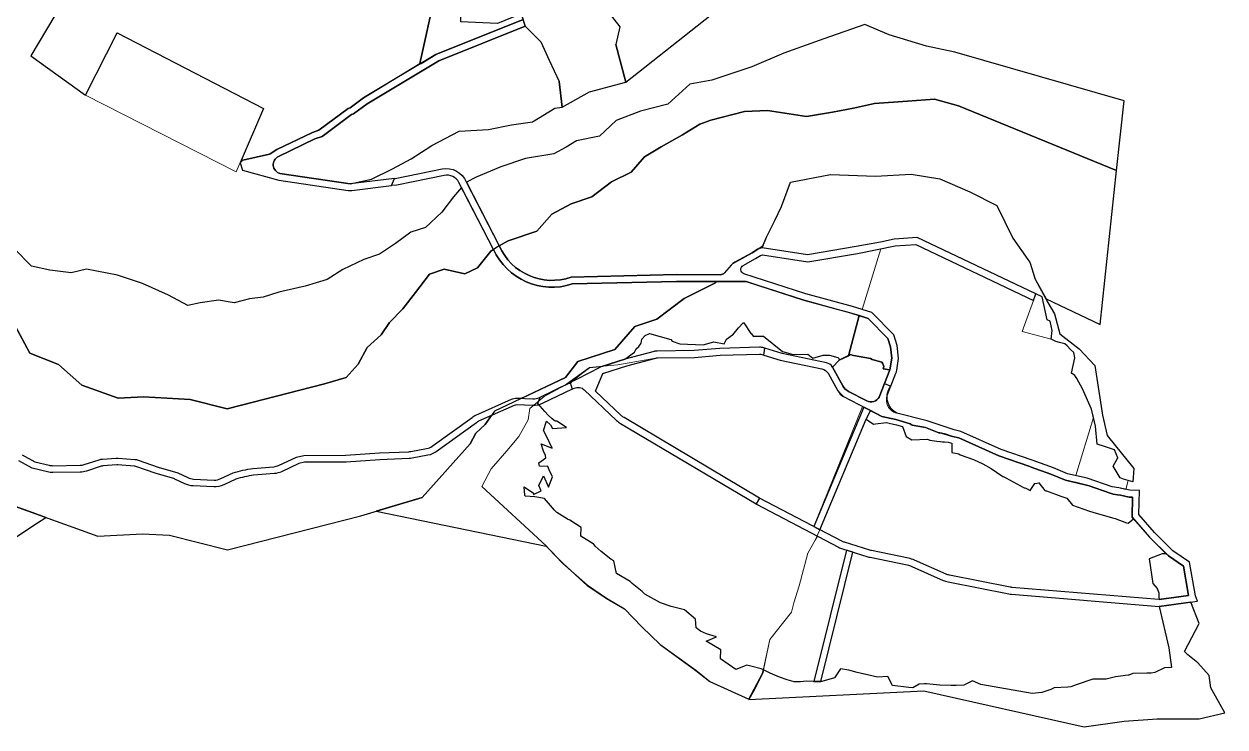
# Model space of a CAD drawing. Header units: millimetres. Extents: x 234550 to 240984, y 469077 to 474234.
# Drawn here: x 240720.6 to 240984.3, y 469232.9 to 469387.1 of the extents above; entities that cross this region are included whole.
import ezdxf

# ---------------------------------------------------------------- set-up
doc = ezdxf.new("R2010")
doc.units = ezdxf.units.MM
for name, color, linetype, lineweight in [('_Proposed institutional precinct_hatch', 150, 'Continuous', 0), ('_proposed OS-2 _hatch', 83, 'Continuous', 0), ('_Proposed religious institution_hatch', 30, 'Continuous', 0), ('_Proposed_footpath hatch', 161, 'Continuous', 30), ('E1', 108, 'Continuous', 30)]:
    doc.layers.add(name, color=color, linetype=linetype, lineweight=lineweight)
doc.layers.add('_Proposed Service-1 hatch', color=210, linetype='Continuous')
doc.layers.add('_proposed UV_2_Hatch', color=53, linetype='Continuous', lineweight=0, true_color=0xf2d64a)
doc.layers.add('water', color=140, linetype='Continuous', lineweight=30, true_color=0x00cdfe)

msp = doc.modelspace()

# ---------------------------------------------------------------- linework, layer by layer
at = {"layer": '_Proposed institutional precinct_hatch'}
msp.add_lwpolyline([(240867.83, 469313.98), (240873.97, 469314.47), (240882.11, 469314.7), (240882.59, 469314.64), (240886.66, 469313.39), (240895.8, 469311.48), (240896.57, 469311.14), (240897.13, 469310.5), (240899.31, 469306.61), (240900.53, 469305.41), (240904.73, 469303.21), (240894.02, 469276.87), (240895.35, 469276.17), (240894.3, 469273.91), (240892.68, 469271.04), (240890.8, 469263.82), (240889.65, 469260.12), (240889.12, 469258.1), (240884.33, 469252.09), (240882.76, 469244.62), (240880.67, 469240.6), (240879.73, 469238.98), (240879.71, 469238.94), (240871.17, 469242.86), (240868.11, 469245.34), (240860.25, 469251), (240856.28, 469254.85), (240856.25, 469254.88), (240852.42, 469258.8), (240848.45, 469261.12), (240844.3, 469263.99), (240838.86, 469268.77), (240835.72, 469272.07), (240835.23, 469272.6), (240821.1, 469285.64), (240823.17, 469289.55), (240826.59, 469293.49), (240829.25, 469296.64), (240831.3, 469300.25), (240831.66, 469302.74), (240834.77, 469305.4), (240839.27, 469307.78), (240844.75, 469311.77), (240851, 469312.33), (240859.66, 469313.88)], close=True, dxfattribs=at)
at = {"layer": '_proposed OS-2 _hatch'}
for points in [[(240908.72, 469337.82), (240903.6, 469336.81), (240892.68, 469334.95), (240882.76, 469336.46), (240882.27, 469336.33), (240881.21, 469335.67), (240878.5, 469334.17, 0.656262), (240878.68, 469332.35), (240892.26, 469327.94), (240902.49, 469325.17), (240904.64, 469324.51)], [(240909.33, 469312.23), (240909.15, 469312.59), (240908.95, 469312.9), (240906.83, 469313.54), (240906.47, 469313.73), (240902.72, 469314.37), (240902.42, 469314.49), (240902.08, 469314.59), (240899.58, 469313.39), (240898.11, 469311.83), (240900.4, 469307.73, 0.145554), (240901.62, 469306.53), (240905.64, 469304.43, 0.417048), (240908.35, 469305.29), (240910.71, 469311.22), (240909.24, 469311.46), (240909.38, 469311.95)], [(240901.16, 469271.71), (240900.29, 469271.98, -0.045254), (240899.45, 469272.33), (240894.79, 469274.78), (240894.3, 469273.91), (240892.68, 469271.04), (240890.8, 469263.82), (240889.65, 469260.12), (240889.12, 469258.1), (240884.33, 469252.09), (240882.93, 469245.39), (240884.43, 469244.7), (240886.46, 469243.83), (240888.19, 469243.2), (240888.69, 469243.09), (240889.67, 469242.81), (240891.08, 469242.76), (240892.42, 469242.97), (240893.85, 469242.86), (240894.01, 469242.86)]]:
    msp.add_lwpolyline(points, format="xyb", close=True, dxfattribs=at)
for points in [[(240944.16, 469327.24), (240942.75, 469327.91), (240942.24, 469326.49), (240939.78, 469319.63), (240946.17, 469318.01), (240946.35, 469319.89), (240945.9, 469321.95), (240945.25, 469322.25)], [(240960.81, 469291.94), (240960.04, 469293.69), (240957.87, 469294.45), (240956.23, 469294.96), (240955.9, 469298.9), (240955.44, 469300.77), (240951.58, 469288.03), (240954.01, 469287.48), (240959.57, 469285.61), (240960.97, 469285.34), (240962.56, 469285.01), (240963.05, 469286.97), (240962.02, 469287.27), (240961.28, 469287.58), (240959.78, 469290.15)]]:
    msp.add_lwpolyline(points, close=True, dxfattribs=at)
msp.add_lwpolyline([(240887.15, 469315.24), (240882.98, 469318.66), (240880.73, 469318.61), (240880.31, 469319.15), (240880.18, 469319.24), (240878.67, 469321.54), (240878.52, 469321.54), (240877.49, 469320.49), (240876.2, 469318.91), (240876.12, 469318.9), (240874.84, 469317.98), (240874.32, 469316.93), (240872.09, 469317.4), (240869.69, 469316.74), (240864.56, 469316.99), (240862.91, 469317.56), (240862.59, 469317.92), (240857.92, 469319.2), (240857.01, 469318.79), (240856.25, 469317.98), (240856.08, 469317.09), (240855.56, 469316.39), (240854.99, 469315.89), (240854.61, 469315.1), (240852.54, 469313.6), (240858.92, 469315.28, -0.061095), (240859.64, 469315.38), (240867.76, 469315.48), (240873.35, 469315.96), (240882.07, 469316.2), (240883.23, 469316.01), (240887.04, 469314.85), (240896.77, 469312.81, -0.217094), (240898.11, 469311.83), (240899.58, 469313.39), (240899.48, 469313.76), (240899.26, 469313.94), (240897.47, 469314.45), (240896.09, 469314.5), (240893.79, 469313.83), (240892.69, 469314.7), (240889.46, 469314.65), (240887.15, 469315.24)], format="xyb", dxfattribs=at)
at = {"layer": '_Proposed religious institution_hatch'}
msp.add_lwpolyline([(240960.81, 469291.94), (240960.04, 469293.69), (240957.87, 469294.45), (240956.23, 469294.96), (240955.9, 469298.9), (240955.44, 469300.77), (240951.58, 469288.03), (240954.01, 469287.48), (240959.57, 469285.61), (240960.97, 469285.34), (240962.56, 469285.01), (240963.05, 469286.97), (240962.02, 469287.27), (240961.28, 469287.58), (240959.78, 469290.15)], close=True, dxfattribs=at)
at = {"layer": '_Proposed Service-1 hatch'}
for points in [[(240830.17, 469388.1), (240829.75, 469389.38), (240824.58, 469387.27), (240816.49, 469387.62, 0.374786), (240811.71, 469393.9), (240810.91, 469394.07), (240807.46, 469378.51), (240807.77, 469378.51), (240810.99, 469380.44)], [(240909.33, 469312.23), (240909.15, 469312.59), (240908.95, 469312.9), (240906.83, 469313.54), (240906.47, 469313.73), (240902.72, 469314.37), (240902.42, 469314.49), (240902.08, 469314.59), (240899.58, 469313.39), (240898.11, 469311.83), (240900.4, 469307.73, 0.145554), (240901.62, 469306.53), (240905.64, 469304.43, 0.417048), (240908.35, 469305.29), (240910.71, 469311.22), (240909.24, 469311.46), (240909.38, 469311.95)]]:
    msp.add_lwpolyline(points, format="xyb", close=True, dxfattribs=at)
at = {"layer": '_proposed UV_2_Hatch'}
msp.add_lwpolyline([(240741, 469385.19), (240734.05, 469371.53), (240767.18, 469354.67), (240773.16, 469368.57)], close=True, dxfattribs=at)
for points in [[(240947.95, 469317.22), (240947.17, 469317.44), (240946.17, 469318.01), (240939.78, 469319.63), (240942.24, 469326.49), (240916.42, 469338.78), (240911.85, 469338.44), (240908.72, 469337.82), (240904.64, 469324.51), (240906.79, 469323.85), (240911.58, 469318.9), (240912.3, 469316.61), (240912.63, 469313.74), (240912.22, 469311.15, -0.055313), (240912.05, 469310.51), (240910.16, 469305.77, 0.455052), (240912.22, 469301.75), (240918.94, 469300.09), (240922.4, 469298.86), (240924.87, 469298.08), (240926.32, 469297.73), (240935.19, 469293.8), (240941.95, 469291.44), (240946.62, 469289.75), (240949.72, 469288.44), (240951.58, 469288.03), (240955.44, 469300.77), (240954.98, 469302.64), (240953, 469307.06), (240951.81, 469309.35), (240951.34, 469310.04), (240950.58, 469310.52), (240951.36, 469313.92), (240951.11, 469315.05), (240950.36, 469315.7), (240949.62, 469316.53), (240949.11, 469316.93)], [(240964.24, 469278.55), (240963.02, 469277.58), (240962.7, 469277.66), (240960.17, 469278.6), (240959.62, 469278.78), (240955.29, 469280.01), (240954.58, 469280.26), (240950.85, 469281.56), (240949.59, 469283.07), (240948.28, 469283.54), (240944.88, 469284.76), (240944.76, 469284.79), (240943.4, 469286.47), (240942.58, 469286.34), (240941.49, 469284.77), (240940.61, 469285.28), (240940.37, 469285.36), (240940.22, 469285.39), (240936.19, 469287.59), (240935.64, 469287.82), (240935.31, 469288.01), (240932.97, 469289.57), (240931.16, 469290.65), (240929.05, 469291.57), (240926.15, 469292.57), (240925.84, 469292.8), (240924.31, 469293.08), (240924.34, 469295.14), (240924.04, 469295.21), (240923.5, 469295.38), (240921, 469295.57), (240919.47, 469295.83), (240918.99, 469296.02), (240915.52, 469295.89), (240914.28, 469296.65), (240913.46, 469298.79), (240912.15, 469299.19), (240910.58, 469299.58), (240909.98, 469299.71), (240907.54, 469299.4), (240907.12, 469299.34), (240905.5, 469300.46), (240895.35, 469276.17), (240900.15, 469273.66, 0.045254), (240900.73, 469273.41), (240906.33, 469271.67, 0.024966), (240906.67, 469271.58), (240914.81, 469269.91, -0.053734), (240916.14, 469269.49), (240923.05, 469266.43), (240923.79, 469266.19), (240937.14, 469263.58, 0.027642), (240937.52, 469263.52), (240969.81, 469260.84), (240969.89, 469260.85), (240969.81, 469261.46), (240969.75, 469262.3), (240969.39, 469263.27), (240968.5, 469264.38), (240967.67, 469269.76), (240970.5, 469270.91), (240970.78, 469270.88), (240971.42, 469270.89), (240967.74, 469274.57)], [(240969.84, 469259.33), (240937.4, 469262.03, -0.027642), (240936.85, 469262.1), (240923.5, 469264.72, -0.055968), (240922.44, 469265.05), (240915.53, 469268.12, 0.053734), (240914.51, 469268.44), (240906.37, 469270.11, -0.024966), (240905.89, 469270.24), (240902.6, 469271.26), (240895.56, 469242.89), (240895.76, 469242.89), (240898.59, 469243.7), (240899.85, 469245.62), (240901.68, 469245.33), (240903.53, 469244.86), (240908.02, 469243.82), (240910.29, 469243.98), (240911.32, 469241.98), (240914.9, 469241.53), (240915.76, 469241.46), (240917.12, 469242.27), (240918.73, 469242.33), (240921.66, 469242.09), (240924.16, 469242.01), (240925.25, 469241.96), (240926.97, 469242.08), (240928.87, 469243.02), (240930.67, 469242.19), (240941.99, 469240.21), (240944.07, 469240.45), (240946.09, 469241.1), (240946.83, 469241.47), (240949.81, 469241.61), (240950.45, 469241.7), (240955.27, 469243.35), (240955.66, 469243.39), (240958.18, 469243.4), (240960.28, 469243.85), (240963.05, 469244.22), (240963.21, 469244.25), (240964.04, 469244.64), (240967.15, 469244.66), (240968.12, 469244.7), (240968.87, 469244.83), (240970.99, 469245.84), (240972.57, 469245.95), (240971.99, 469250.24)]]:
    msp.add_lwpolyline(points, format="xyb", close=True, dxfattribs=at)
at = {"layer": '_Proposed_footpath hatch'}
msp.add_line((240924.87, 469298.08), (240922.4, 469298.86), dxfattribs=at)
for points in [[(240792.45, 469367.27), (240792.89, 469367.41), (240795.93, 469369.66), (240811.66, 469379.09), (240830.65, 469386.68), (240830.17, 469388.1), (240810.99, 469380.44), (240795.1, 469370.91), (240792.2, 469368.76), (240791.76, 469368.63), (240785.34, 469363.84), (240783.89, 469363.37), (240776.1, 469359.57), (240774.59, 469358.63), (240774.49, 469358.6), (240768.62, 469357.24), (240768.03, 469356.65), (240768.55, 469355.05), (240776.56, 469352.86), (240791.72, 469350.61, 0.06733), (240792.53, 469350.6), (240801.28, 469351.67), (240801.9, 469353.25), (240792.21, 469352.05), (240776.78, 469354.34, -0.69137), (240776.43, 469358.07), (240784.46, 469361.98), (240786.04, 469362.49)], [(240801.9, 469353.25), (240802.06, 469353.27), (240812.38, 469355.35, -0.001248), (240812.39, 469355.36, -0.358699), (240817.69, 469352.5), (240824.95, 469338.46), (240823.66, 469337.69), (240816.08, 469352.35, 0.334924), (240812.82, 469353.91), (240802.43, 469351.81), (240801.28, 469351.67)]]:
    msp.add_lwpolyline(points, format="xyb", close=True, dxfattribs=at)
for points in [[(240823.66, 469337.69, 0.384401), (240840.98, 469330.1), (240863.88, 469330.66), (240873.55, 469330.63, -0.012683), (240879.17, 469330.61), (240891.83, 469326.51), (240902.07, 469323.73), (240905.98, 469322.53), (240910.25, 469318.11), (240910.83, 469316.29), (240911.12, 469313.78), (240910.71, 469311.22), (240909.53, 469308.25), (240910.92, 469307.7), (240912.05, 469310.51, 0.055313), (240912.22, 469311.15), (240912.63, 469313.74), (240912.3, 469316.61), (240911.58, 469318.9), (240906.79, 469323.85), (240902.49, 469325.17), (240892.26, 469327.94), (240878.68, 469332.35, -0.656262), (240878.5, 469334.17), (240881.21, 469335.67), (240882.27, 469336.33), (240882.76, 469336.46), (240892.68, 469334.95), (240903.6, 469336.81), (240911.85, 469338.44), (240916.42, 469338.78), (240942.24, 469326.49), (240942.75, 469327.91), (240916.71, 469340.3), (240911.65, 469339.93), (240908.66, 469339.27), (240903.33, 469338.29), (240892.66, 469336.47), (240882.69, 469337.99), (240881.67, 469337.73), (240880.45, 469336.96), (240876.67, 469334.87, 0.085601), (240875.87, 469334.23), (240874.31, 469332.46, -0.215651), (240873.56, 469332.13), (240863.86, 469332.16), (240840.72, 469331.6, -0.393272), (240824.95, 469338.46)], [(240882.12, 469283.11), (240852.33, 469300.77, -0.05594), (240851.71, 469301.24), (240846.05, 469306.6, 0.515428), (240846.05, 469306.6), (240847.69, 469310.45, -0.042031), (240847.93, 469310.54), (240852.96, 469312.16), (240859.3, 469313.83, -0.061095), (240859.66, 469313.88), (240867.83, 469313.98), (240873.44, 469314.46), (240882.11, 469314.7, -0.08115), (240882.59, 469314.64), (240883.07, 469314.49), (240883.23, 469316.01), (240883.02, 469316.07, 0.08115), (240882.07, 469316.2), (240873.35, 469315.96), (240867.76, 469315.48), (240859.64, 469315.38, 0.061095), (240858.92, 469315.28), (240852.54, 469313.6), (240847.47, 469311.97, 0.042031), (240847, 469311.78), (240841.91, 469309.13), (240840.54, 469308.47), (240840.95, 469307), (240841.37, 469307.2, -0.311454), (240843.61, 469306.85), (240850.68, 469300.15, 0.05594), (240851.57, 469299.48), (240881.36, 469281.82)], [(240909.53, 469308.25), (240908.35, 469305.29, -0.417048), (240905.64, 469304.43), (240901.62, 469306.53, -0.145554), (240900.4, 469307.73), (240898.11, 469311.83, 0.217094), (240896.77, 469312.81), (240887.04, 469314.85), (240883.23, 469316.01)], [(240883.07, 469314.49), (240886.66, 469313.39), (240895.8, 469311.48, -0.217094), (240897.13, 469310.5), (240899.31, 469306.61, 0.145554), (240900.53, 469305.41), (240908.93, 469301.01), (240912.06, 469300.32), (240915.18, 469299.37), (240915.62, 469299.11), (240918.54, 469298.63), (240921.49, 469297.45), (240922.09, 469297.38), (240924.47, 469296.63), (240925.84, 469296.3), (240934.64, 469292.4), (240941.45, 469290.03), (240941.73, 469289.91), (240946.07, 469288.35), (240949.27, 469287.01), (240953.63, 469286.03), (240954.46, 469285.78), (240959.12, 469284.18), (240959.77, 469283.99), (240960.71, 469283.86), (240961.34, 469283.72), (240963.26, 469283.34), (240964, 469283.32), (240963.9, 469278.93), (240967.74, 469274.57), (240971.89, 469270.41), (240975.17, 469268.17), (240976.32, 469261.71), (240969.81, 469260.84), (240937.52, 469263.52, -0.027642), (240937.14, 469263.58), (240923.79, 469266.19, -0.055968), (240923.05, 469266.43), (240916.14, 469269.49, 0.053734), (240914.81, 469269.91), (240906.67, 469271.58, -0.024966), (240906.33, 469271.67), (240900.73, 469273.41, -0.045254), (240900.15, 469273.66), (240882.12, 469283.11), (240881.36, 469281.82), (240881.39, 469281.8), (240899.45, 469272.33, 0.045254), (240900.29, 469271.98), (240905.89, 469270.24, 0.024966), (240906.37, 469270.11), (240914.51, 469268.44, -0.053734), (240915.53, 469268.12), (240922.44, 469265.05, 0.055968), (240923.5, 469264.72), (240936.85, 469262.1, 0.027642), (240937.4, 469262.03), (240969.84, 469259.33), (240978.3, 469260.47), (240977.86, 469261.64), (240976.54, 469269.05), (240972.85, 469271.57), (240968.84, 469275.59), (240965.42, 469279.48), (240965.54, 469284.79), (240963.42, 469284.83), (240960.97, 469285.34), (240959.57, 469285.61), (240954.01, 469287.48), (240949.72, 469288.44), (240946.62, 469289.75), (240941.95, 469291.44), (240935.19, 469293.8), (240926.32, 469297.73), (240924.87, 469298.08), (240922.4, 469298.86), (240918.94, 469300.09), (240912.22, 469301.75, -0.455052), (240910.92, 469307.7)], [(240720.19, 469292.6), (240722.91, 469291.1), (240726.08, 469290.31, 0.064266), (240726.84, 469290.22), (240732.91, 469290.3, 0.103182), (240733.8, 469290.45), (240737.08, 469291.52, -0.061945), (240737.8, 469291.67), (240740.83, 469291.88, -0.03613), (240741.26, 469291.87), (240744.87, 469291.6, -0.062407), (240745.6, 469291.45), (240750.02, 469289.9), (240753.83, 469288.83, -0.04596), (240754.35, 469288.65), (240756.57, 469287.6, 0.122591), (240757.77, 469287.29), (240762.31, 469287.07, 0.127463), (240763.78, 469287.38), (240766.51, 469288.64, -0.051601), (240770.84, 469289.6), (240775.44, 469289.99, 0.088819), (240776.46, 469290.26), (240780.4, 469292.11), (240782.01, 469292.49), (240791.22, 469292.5), (240798.63, 469293.04), (240805.08, 469293.28, 0.036467), (240805.52, 469293.33), (240808.99, 469293.97, 0.11016), (240810.19, 469294.49), (240818.96, 469300.77, -0.083913), (240819.79, 469301.33), (240827.61, 469304.8, -0.09575), (240828.72, 469305.06), (240832.3, 469304.9, 0.124154), (240833.74, 469305.19), (240840.54, 469308.47), (240840.95, 469307), (240834.39, 469303.84, -0.124154), (240832.23, 469303.4), (240828.72, 469303.56, 0.087228), (240828.22, 469303.43), (240820.4, 469299.96, 0.097627), (240819.92, 469299.62), (240811.06, 469293.27, -0.11016), (240809.26, 469292.5), (240805.79, 469291.86, -0.036467), (240805.14, 469291.78), (240798.72, 469291.54), (240791.28, 469291), (240782.18, 469290.99), (240780.9, 469290.69), (240777.09, 469288.9, -0.088819), (240775.56, 469288.49), (240770.99, 469288.11, 0.050299), (240767.07, 469287.24), (240764.42, 469286.02, -0.126207), (240762.23, 469285.57), (240757.72, 469285.79, -0.117518), (240755.89, 469286.26), (240753.71, 469287.29, 0.047678), (240753.44, 469287.38), (240749.56, 469288.47), (240745.11, 469290.04, 0.060916), (240744.75, 469290.11), (240741.15, 469290.38, 0.03613), (240740.93, 469290.38), (240737.91, 469290.17, 0.061945), (240737.54, 469290.1), (240734.3, 469289.04, -0.096972), (240732.89, 469288.8), (240726.86, 469288.72, -0.064369), (240725.71, 469288.85), (240722.35, 469289.69), (240719.43, 469291.31)]]:
    msp.add_lwpolyline(points, format="xyb", dxfattribs=at)
for points in [[(240905.5, 469300.46), (240906.47, 469302.3), (240904.97, 469303.09), (240894.02, 469276.87), (240895.35, 469276.17)], [(240902.6, 469271.26), (240901.16, 469271.71), (240894.01, 469242.86), (240895.56, 469242.89)]]:
    msp.add_lwpolyline(points, close=True, dxfattribs=at)
at = {"layer": 'E1'}
msp.add_line((240791.76, 469368.63), (240792.2, 469368.76), dxfattribs=at)
for points in [[(240883.3, 469406.75), (240882.24, 469407.91), (240857.75, 469430.63), (240861.96, 469413.81), (240850.3, 469407.25), (240850.24, 469406.91), (240849.71, 469400.51), (240848.33, 469393.95), (240848.56, 469392.12), (240848.75, 469389.91), (240851.4, 469386.53), (240850.54, 469382.66), (240852.71, 469374.41), (240874.36, 469391.42), (240883.9, 469392.62), (240886.14, 469398.64)], [(240886.94, 469347.09), (240888.92, 469352.41), (240897.69, 469354.11), (240907.53, 469353.74), (240915.42, 469354.21), (240921.67, 469353.14), (240928.24, 469350.35), (240934.17, 469347.29), (240937.71, 469340.16), (240941.03, 469335.47), (240941.47, 469334.85), (240942.65, 469331.16), (240945.44, 469326.06), (240946.84, 469323.52), (240948.07, 469319.17), (240952.27, 469315.86), (240955.7, 469312.23), (240957.39, 469301.27), (240958.45, 469296.82), (240961.8, 469292.68), (240962.44, 469291.9), (240964.29, 469289.63), (240964.08, 469286.67), (240962.02, 469287.27), (240961.28, 469287.58), (240959.78, 469290.15), (240960.81, 469291.94), (240960.04, 469293.69), (240957.87, 469294.45), (240956.23, 469294.96), (240955.9, 469298.9), (240954.98, 469302.64), (240953, 469307.06), (240951.81, 469309.35), (240951.34, 469310.04), (240950.58, 469310.52), (240951.36, 469313.92), (240951.11, 469315.05), (240950.36, 469315.7), (240949.62, 469316.53), (240949.11, 469316.93), (240947.95, 469317.22), (240947.17, 469317.44), (240946.17, 469318.01), (240946.35, 469319.89), (240945.9, 469321.95), (240945.25, 469322.25), (240944.16, 469327.24), (240916.71, 469340.3), (240911.65, 469339.93), (240908.66, 469339.27), (240903.33, 469338.29), (240892.66, 469336.47), (240882.65, 469337.99), (240883.6, 469340.35), (240885.43, 469344.03)], [(240879.73, 469238.98), (240882.76, 469244.62), (240882.93, 469245.39), (240882.42, 469245.63), (240880.17, 469246.25), (240879.32, 469246.48), (240876.86, 469245.5), (240873.52, 469247.84), (240873.56, 469249.83), (240871.97, 469250.78), (240870.39, 469251.72), (240872.61, 469252.65), (240870.44, 469253.33), (240869.15, 469253.91), (240868.14, 469254.63), (240868.03, 469256.51), (240865.59, 469258.56), (240862.69, 469259.33), (240860.31, 469260.1), (240856.9, 469262.06), (240856.48, 469262.5), (240856.33, 469262.61), (240854.14, 469264.38), (240853.67, 469264.81), (240850.68, 469266.55), (240850.08, 469269.32), (240849.4, 469269.71), (240847.32, 469271.36), (240845.99, 469272.58), (240845.68, 469272.98), (240845.57, 469273.08), (240842.84, 469274.78), (240842.92, 469276.67), (240840.44, 469278.28), (240839.93, 469278.5), (240837.58, 469279.97), (240837.1, 469280.49), (240835.75, 469281.99), (240834.87, 469283.05), (240832.74, 469283.38), (240832.72, 469283.4), (240830.65, 469283.56), (240830.56, 469283.77), (240830.43, 469285.61), (240832.46, 469284.19), (240832.48, 469283.92), (240834.13, 469284.68), (240833.62, 469285.86), (240834.68, 469287.97), (240835.75, 469285.5), (240836.63, 469287.78), (240835.93, 469289.3), (240835.61, 469290.03), (240833.78, 469290.09), (240833.59, 469290.83), (240835.15, 469291.92), (240835.06, 469292.46), (240834.62, 469293.38), (240834.17, 469295), (240836.55, 469294.04), (240835.29, 469296.7), (240834.66, 469297.92), (240835.31, 469299.97), (240836.17, 469299.21), (240836.65, 469298.39), (240839.7, 469298.63), (240837.56, 469299.96), (240837.22, 469299.98), (240836.56, 469300.5), (240835.66, 469301.34), (240834.96, 469302.13), (240833.43, 469303.88), (240833.92, 469305.28), (240840.3, 469308.31), (240840.43, 469308.35), (240841.73, 469309.4), (240843.03, 469310.46), (240844.75, 469311.77), (240847.66, 469312.03), (240849.17, 469312.52), (240851.37, 469313.26), (240852.54, 469313.6), (240854.61, 469315.1), (240854.99, 469315.89), (240855.56, 469316.39), (240856.08, 469317.09), (240856.25, 469317.98), (240857.01, 469318.79), (240857.92, 469319.2), (240862.59, 469317.92), (240862.91, 469317.56), (240864.56, 469316.99), (240869.69, 469316.74), (240872.09, 469317.4), (240874.32, 469316.93), (240874.84, 469317.98), (240876.12, 469318.9), (240876.2, 469318.91), (240877.49, 469320.49), (240878.52, 469321.54), (240878.67, 469321.54), (240880.18, 469319.24), (240880.31, 469319.15), (240880.73, 469318.61), (240882.98, 469318.66), (240887.15, 469315.24), (240889.46, 469314.65), (240892.69, 469314.7), (240893.79, 469313.83), (240896.09, 469314.5), (240897.47, 469314.45), (240899.26, 469313.94), (240899.48, 469313.76), (240899.58, 469313.39), (240901.6, 469314.36), (240903.95, 469323.15), (240901.91, 469323.78), (240898.9, 469324.59), (240891.83, 469326.51), (240883.59, 469329.18), (240881.82, 469329.75), (240879.17, 469330.61), (240872.68, 469330.63), (240872.45, 469330.37), (240865.52, 469326.93), (240859.55, 469322.36), (240854.7, 469320.74), (240850.29, 469315.75), (240842.21, 469313.08), (240839.46, 469309.54), (240823.87, 469302.18), (240821.87, 469299.24), (240819.82, 469297.35), (240818.51, 469294.99), (240807.98, 469283.21), (240797.93, 469280.24), (240835.22, 469272.59), (240838.9, 469268.82), (240844.26, 469263.94), (240848.43, 469261.17), (240852.41, 469258.84), (240856.28, 469254.84), (240860.25, 469250.96), (240868.1, 469245.31), (240871.18, 469242.87)], [(240910.25, 469318.11), (240905.98, 469322.53), (240903.95, 469323.15), (240901.6, 469314.36), (240902.08, 469314.59), (240902.42, 469314.49), (240902.72, 469314.37), (240906.47, 469313.73), (240906.83, 469313.54), (240908.95, 469312.9), (240909.15, 469312.59), (240909.33, 469312.23), (240909.38, 469311.95), (240909.24, 469311.46), (240910.71, 469311.22), (240911.12, 469313.78), (240910.83, 469316.29)], [(240954.46, 469285.78), (240953.63, 469286.03), (240951.55, 469286.5), (240951.55, 469286.5), (240951.51, 469286.51), (240949.27, 469287.01), (240946.07, 469288.35), (240941.73, 469289.91), (240941.45, 469290.03), (240934.64, 469292.4), (240925.84, 469296.3), (240924.47, 469296.63), (240922.97, 469297.1), (240922.09, 469297.38), (240921.72, 469297.41), (240921.49, 469297.45), (240918.54, 469298.63), (240915.62, 469299.11), (240915.18, 469299.37), (240912.06, 469300.32), (240908.93, 469301.01), (240906.47, 469302.3), (240905.5, 469300.46), (240907.12, 469299.34), (240907.54, 469299.4), (240909.98, 469299.71), (240910.58, 469299.58), (240912.15, 469299.19), (240913.46, 469298.79), (240914.28, 469296.65), (240915.52, 469295.89), (240918.99, 469296.02), (240919.47, 469295.83), (240921, 469295.57), (240922.3, 469295.47), (240923.5, 469295.38), (240924.04, 469295.21), (240924.34, 469295.14), (240924.31, 469293.08), (240925.84, 469292.8), (240926.15, 469292.57), (240929.05, 469291.57), (240931.16, 469290.65), (240932.97, 469289.57), (240935.31, 469288.01), (240935.53, 469287.88), (240935.92, 469287.7), (240936.19, 469287.59), (240940.22, 469285.39), (240940.37, 469285.36), (240940.61, 469285.28), (240941.49, 469284.77), (240942.58, 469286.34), (240943.4, 469286.47), (240944.76, 469284.79), (240944.99, 469284.73), (240945.08, 469284.69), (240948.28, 469283.54), (240949.59, 469283.07), (240950.85, 469281.56), (240954.58, 469280.26), (240955.29, 469280.01), (240959.62, 469278.78), (240960.17, 469278.6), (240962.7, 469277.66), (240963.02, 469277.58), (240964.24, 469278.55), (240963.9, 469278.93), (240964, 469283.32), (240963.26, 469283.34), (240961.34, 469283.72), (240960.71, 469283.86), (240959.77, 469283.99), (240959.12, 469284.18)], [(240954.46, 469285.78), (240953.63, 469286.03), (240949.27, 469287.01), (240946.07, 469288.35), (240941.73, 469289.91), (240941.45, 469290.03), (240934.64, 469292.4), (240925.84, 469296.3), (240924.47, 469296.63), (240922.09, 469297.38), (240921.72, 469297.41), (240921.49, 469297.45), (240918.54, 469298.63), (240915.62, 469299.11), (240915.18, 469299.37), (240912.06, 469300.32), (240908.93, 469301.01), (240906.47, 469302.3), (240905.5, 469300.46), (240907.12, 469299.34), (240907.54, 469299.4), (240909.98, 469299.71), (240910.58, 469299.58), (240912.15, 469299.19), (240913.46, 469298.79), (240914.28, 469296.65), (240915.52, 469295.89), (240918.99, 469296.02), (240919.47, 469295.83), (240921, 469295.57), (240923.5, 469295.38), (240924.04, 469295.21), (240924.34, 469295.14), (240924.31, 469293.08), (240925.84, 469292.8), (240926.15, 469292.57), (240929.05, 469291.57), (240931.16, 469290.65), (240932.97, 469289.57), (240935.31, 469288.01), (240935.53, 469287.88), (240935.92, 469287.7), (240936.19, 469287.59), (240940.22, 469285.39), (240940.37, 469285.36), (240940.61, 469285.28), (240941.49, 469284.77), (240942.58, 469286.34), (240943.4, 469286.47), (240944.76, 469284.79), (240944.99, 469284.73), (240945.08, 469284.69), (240948.28, 469283.54), (240949.59, 469283.07), (240950.85, 469281.56), (240954.58, 469280.26), (240955.29, 469280.01), (240959.62, 469278.78), (240960.17, 469278.6), (240962.7, 469277.66), (240963.02, 469277.58), (240964.24, 469278.55), (240963.9, 469278.93), (240964, 469283.32), (240963.26, 469283.34), (240961.34, 469283.72), (240960.71, 469283.86), (240959.77, 469283.99), (240959.12, 469284.18)], [(240975.17, 469268.17), (240971.89, 469270.41), (240971.42, 469270.89), (240970.78, 469270.88), (240970.5, 469270.91), (240967.67, 469269.76), (240968.5, 469264.38), (240969.39, 469263.27), (240969.75, 469262.3), (240969.81, 469261.46), (240969.89, 469260.85), (240976.32, 469261.72)], [(240981.18, 469241.47), (240980.86, 469244.21), (240978.34, 469246.93), (240976.16, 469248.75), (240975.39, 469249.43), (240978.61, 469255.6), (240976.79, 469260.26), (240969.84, 469259.33), (240971.99, 469250.24), (240972.57, 469245.95), (240970.99, 469245.84), (240968.87, 469244.83), (240968.12, 469244.7), (240967.95, 469244.7), (240967.15, 469244.66), (240964.04, 469244.64), (240963.21, 469244.25), (240963.05, 469244.22), (240960.28, 469243.85), (240958.18, 469243.4), (240955.66, 469243.39), (240955.27, 469243.35), (240951.64, 469242.11), (240950.45, 469241.7), (240949.81, 469241.61), (240946.83, 469241.47), (240946.09, 469241.1), (240944.07, 469240.45), (240941.99, 469240.21), (240930.67, 469242.19), (240928.87, 469243.02), (240926.97, 469242.08), (240925.25, 469241.96), (240924.16, 469242.01), (240921.66, 469242.09), (240918.73, 469242.33), (240918.3, 469242.32), (240917.12, 469242.27), (240915.76, 469241.46), (240914.9, 469241.53), (240911.32, 469241.98), (240910.29, 469243.98), (240908.02, 469243.82), (240905.77, 469244.34), (240903.53, 469244.86), (240901.68, 469245.33), (240899.85, 469245.62), (240898.59, 469243.7), (240895.76, 469242.89), (240893.85, 469242.86), (240892.42, 469242.97), (240891.08, 469242.76), (240889.67, 469242.81), (240888.69, 469243.09), (240888.19, 469243.2), (240886.46, 469243.83), (240884.43, 469244.7), (240882.93, 469245.39), (240882.76, 469244.62), (240880.67, 469240.6), (240879.71, 469238.94), (240918.21, 469240.84), (240918.21, 469240.84), (240953.36, 469232.89), (240962.18, 469234.18), (240969.41, 469234.68), (240978.63, 469234.7), (240984.31, 469235.95)]]:
    msp.add_lwpolyline(points, close=True, dxfattribs=at)
for points in [[(240848.33, 469393.95), (240849.3, 469398.58), (240847.81, 469397.21, -0.094956), (240846.85, 469396.62), (240834.48, 469391.95, -0.023459), (240830.05, 469389.57), (240829.75, 469389.38), (240830.65, 469386.68), (240834.05, 469383.25), (240835.87, 469379.23), (240838.06, 469374.49), (240838.74, 469368.86), (240844.77, 469372.24), (240852.71, 469374.41), (240850.54, 469382.66)], [(240830.65, 469386.68), (240811.66, 469379.09), (240795.93, 469369.66), (240792.89, 469367.41), (240792.45, 469367.27), (240786.04, 469362.49), (240784.46, 469361.98), (240776.43, 469358.07, 0.69137), (240776.78, 469354.34), (240792.21, 469352.05), (240796.87, 469353.09), (240801.47, 469355.36), (240805.58, 469357.54), (240810.14, 469360.45), (240816.13, 469363.63), (240822.55, 469364), (240827.6, 469365.04), (240832.27, 469365.69), (240837.16, 469368.65), (240838.74, 469368.86), (240838.06, 469374.49)], [(240720.19, 469292.6), (240722.91, 469291.1), (240726.08, 469290.31, 0.064266), (240726.84, 469290.22), (240732.91, 469290.3, 0.103182), (240733.8, 469290.45), (240737.08, 469291.52, -0.061945), (240737.8, 469291.67), (240740.83, 469291.88, -0.03613), (240741.26, 469291.87), (240744.87, 469291.6, -0.062407), (240745.6, 469291.45), (240750.02, 469289.9), (240753.83, 469288.83, -0.04596), (240754.35, 469288.65), (240756.57, 469287.6, 0.122591), (240757.77, 469287.29), (240762.31, 469287.07, 0.127463), (240763.78, 469287.38), (240766.51, 469288.64, -0.051601), (240770.84, 469289.6), (240775.44, 469289.99, 0.088819), (240776.46, 469290.26), (240780.4, 469292.11), (240782.01, 469292.49), (240791.22, 469292.5), (240798.63, 469293.04), (240805.08, 469293.28, 0.036467), (240805.52, 469293.33), (240808.99, 469293.97, 0.11016), (240810.19, 469294.49), (240818.96, 469300.77, -0.083913), (240819.79, 469301.33), (240827.61, 469304.8, -0.09575), (240828.72, 469305.06), (240829.87, 469305.01), (240839.46, 469309.54), (240842.21, 469313.08), (240850.29, 469315.75), (240854.7, 469320.74), (240859.55, 469322.36), (240865.52, 469326.93), (240872.45, 469330.37), (240872.68, 469330.63), (240863.88, 469330.66), (240840.98, 469330.1, -0.384401), (240823.66, 469337.69), (240823.05, 469337.33), (240820.16, 469333.6), (240817.41, 469332.3), (240812.86, 469333.37), (240809.6, 469332.23), (240806.51, 469328.19), (240803.78, 469324.64), (240800.82, 469321.62), (240799.01, 469318.96), (240795.94, 469316.12), (240793.92, 469312.5), (240791.29, 469309.56), (240786.57, 469308.16), (240765.18, 469302.7), (240757.08, 469304.71), (240746.77, 469305.35), (240741.21, 469305.06), (240733.25, 469307.9), (240728.16, 469312.43), (240721.81, 469314.94), (240718.58, 469321.06)], [(240717.68, 469281.6), (240736.78, 469274.79), (240746.62, 469275.3), (240752.5, 469274.94), (240765.28, 469271.76), (240794.54, 469279.23), (240807.98, 469283.21), (240818.51, 469294.99), (240819.82, 469297.35), (240821.87, 469299.24), (240823.21, 469301.21), (240820.4, 469299.96, 0.097627), (240819.92, 469299.62), (240811.06, 469293.27, -0.11016), (240809.26, 469292.5), (240805.79, 469291.86, -0.036467), (240805.14, 469291.78), (240798.72, 469291.54), (240791.28, 469291), (240782.18, 469290.99), (240780.9, 469290.69), (240777.09, 469288.9, -0.088819), (240775.56, 469288.49), (240770.99, 469288.11, 0.050299), (240767.07, 469287.24), (240764.42, 469286.02, -0.126207), (240762.23, 469285.57), (240757.72, 469285.79, -0.117518), (240755.89, 469286.26), (240753.71, 469287.29, 0.047678), (240753.44, 469287.38), (240749.56, 469288.47), (240745.11, 469290.04, 0.060916), (240744.75, 469290.11), (240741.15, 469290.38, 0.03613), (240740.93, 469290.38), (240737.91, 469290.17, 0.061945), (240737.54, 469290.1), (240734.3, 469289.04, -0.096972), (240732.89, 469288.8), (240726.86, 469288.72, -0.064369), (240725.71, 469288.85), (240722.35, 469289.69), (240719.43, 469291.31)]]:
    msp.add_lwpolyline(points, format="xyb", dxfattribs=at)
for points in [[(240729.17, 469392.06), (240722.08, 469380.15), (240734.05, 469371.53), (240741, 469385.19), (240773.16, 469368.57), (240768.03, 469356.65), (240768.62, 469357.24), (240774.49, 469358.6), (240774.59, 469358.63), (240776.1, 469359.57), (240783.89, 469363.37), (240785.34, 469363.84), (240791.76, 469368.63), (240792.2, 469368.76), (240795.1, 469370.91), (240807.46, 469378.51), (240810.91, 469394.07)], [(240883.6, 469340.35), (240885.43, 469344.03), (240886.94, 469347.09)], [(240695.75, 469259.39), (240723.53, 469277.67), (240725.34, 469278.87), (240721.79, 469280.13), (240717.68, 469281.6)]]:
    msp.add_lwpolyline(points, dxfattribs=at)
msp.add_lwpolyline([(240882.84, 469338.46), (240883.6, 469340.35), (240885.43, 469344.03), (240886.94, 469347.09), (240888.92, 469352.41), (240897.69, 469354.11), (240907.53, 469353.74), (240915.42, 469354.21), (240921.67, 469353.14), (240928.24, 469350.35), (240934.17, 469347.29), (240937.71, 469340.16), (240941.03, 469335.47), (240941.47, 469334.85), (240942.65, 469331.16), (240945.02, 469326.83), (240956.89, 469321.18), (240960.51, 469355), (240925.82, 469369.19), (240920.48, 469370.66), (240914.58, 469370.23), (240907.31, 469369.69), (240902.72, 469368.68), (240898.08, 469367.83), (240892.39, 469366.86), (240883.82, 469368.16), (240878.81, 469367.97), (240871.39, 469366.06), (240868.96, 469365.16), (240865.21, 469362.82), (240860.49, 469360.21), (240856.84, 469357.99), (240853.87, 469354.64), (240849.6, 469352.53), (240845.29, 469349.23), (240840.74, 469347.71), (240836.5, 469345.44), (240833.18, 469341.69), (240826.86, 469339.59), (240824.95, 469338.46, 0.393272), (240840.72, 469331.6), (240863.86, 469332.16), (240873.56, 469332.13, 0.215651), (240874.31, 469332.46), (240876.22, 469334.62), (240880.45, 469336.96)], format="xyb", close=True, dxfattribs=at)
at = {"layer": 'water'}
msp.add_lwpolyline([(240840.74, 469347.71), (240845.29, 469349.23), (240849.6, 469352.53), (240853.87, 469354.64), (240856.84, 469357.99), (240860.49, 469360.21), (240865.21, 469362.82), (240868.96, 469365.16), (240871.39, 469366.06), (240878.81, 469367.97), (240883.82, 469368.16), (240892.39, 469366.86), (240898.08, 469367.83), (240902.72, 469368.68), (240907.31, 469369.69), (240914.58, 469370.23), (240920.48, 469370.66), (240925.82, 469369.19), (240960.51, 469355), (240962.16, 469370.31), (240924.96, 469380.99), (240918.78, 469382.25), (240910.53, 469384.78), (240905.19, 469387), (240896.2, 469383.89), (240887.44, 469380.76), (240880.42, 469377.73), (240871.61, 469374.83), (240866.8, 469373.93), (240861.97, 469369.52), (240855.92, 469367.98), (240850.61, 469365.98), (240846.92, 469362.54), (240841.89, 469361.54), (240839.61, 469360.09), (240836.95, 469358.63), (240830.71, 469357.66), (240825.28, 469355.82), (240819.85, 469353.5), (240817.74, 469352.4), (240824.95, 469338.46), (240826.86, 469339.59), (240833.18, 469341.69), (240836.5, 469345.44)], close=True, dxfattribs=at)
msp.add_lwpolyline([(240718.58, 469321.06), (240721.81, 469314.94), (240728.16, 469312.43), (240733.25, 469307.9), (240741.21, 469305.06), (240746.77, 469305.35), (240757.08, 469304.71), (240765.18, 469302.7), (240786.57, 469308.16), (240791.29, 469309.56), (240793.92, 469312.5), (240795.94, 469316.12), (240799.01, 469318.96), (240800.82, 469321.62), (240803.78, 469324.64), (240806.51, 469328.19), (240809.6, 469332.23), (240812.86, 469333.37), (240817.41, 469332.3), (240820.16, 469333.6), (240823.05, 469337.33), (240823.66, 469337.69), (240816.66, 469351.23), (240814.9, 469349.18), (240812.3, 469345.86), (240808.7, 469342.47), (240805.55, 469341.49), (240802.14, 469338.95), (240798.66, 469336.64), (240795.19, 469335.5), (240790.61, 469333.27), (240787.12, 469331.11), (240782.32, 469329.63), (240776.56, 469328.29), (240773.1, 469327.19), (240770.09, 469326.86), (240766.71, 469325.98), (240763.25, 469326.55), (240759.23, 469325.94), (240756.51, 469325.35), (240752.26, 469327.63), (240746.6, 469330.17), (240741.13, 469332.02), (240734.27, 469333.35), (240730.89, 469332.51), (240726.22, 469333.15), (240722.18, 469333.98), (240718.35, 469337.96)], dxfattribs=at)

doc.saveas('drawing.dxf')
